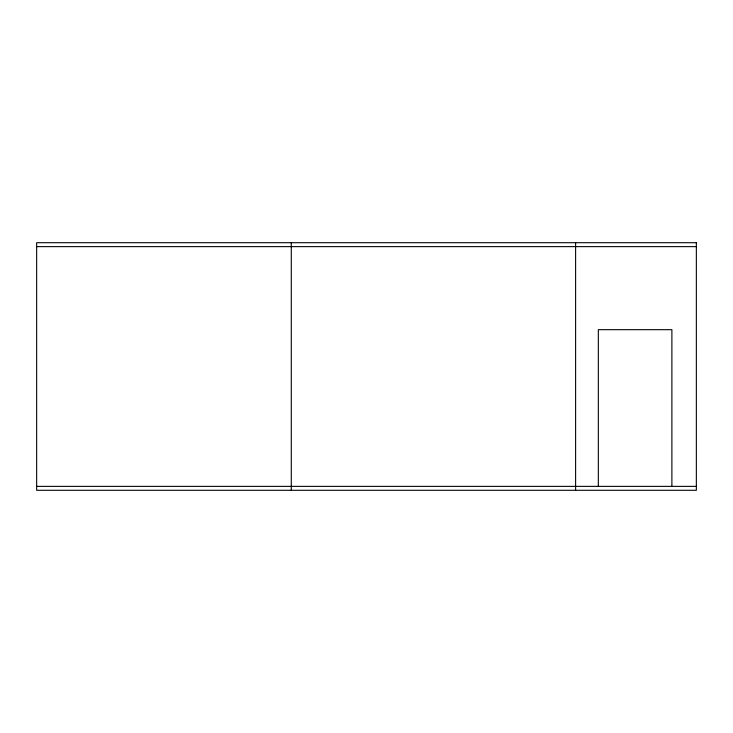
<?xml version="1.0" encoding="UTF-8"?>
<svg xmlns="http://www.w3.org/2000/svg" width="733" height="733" viewBox="0 0 733 733"><rect width="100%" height="100%" fill="white"/><g stroke="black" fill="none" stroke-linecap="round" stroke-linejoin="round"><path stroke-width="1.1" d="M36.65 246.627L696.35 246.627M36.65 486.373L696.35 486.373M671.886 486.373L671.886 329.676L598.33 329.676L598.33 486.373M575.607 242.705L575.607 490.295M291.285 242.705L291.285 490.295M696.35 242.705L36.65 242.705L36.65 490.295L696.35 490.295L696.35 242.705"/></g></svg>
